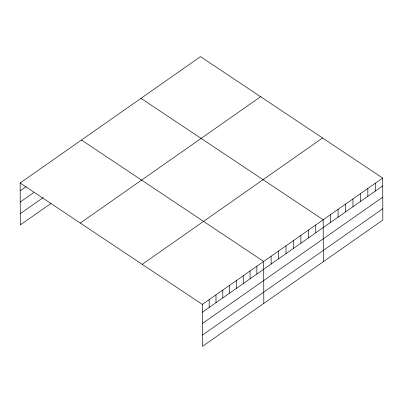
<?xml version="1.0" encoding="UTF-8"?>
<svg xmlns="http://www.w3.org/2000/svg" width="403" height="403" viewBox="0 0 403 403"><rect width="100%" height="100%" fill="white"/><g stroke="black" fill="none" stroke-linecap="round" stroke-linejoin="round"><path stroke-width="0.6" d="M50.959 203.455L20.296 224.934L20.15 182.987L200.508 56.652L382.704 178.066L382.85 220.013L202.492 346.348L202.346 304.406L382.704 178.066M20.175 190.8L26.019 186.71M20.215 202.064L33.842 192.518M20.256 213.671L43.131 197.646M80.278 223.055L260.63 96.715M142.224 264.338L322.576 137.997M202.377 312.219L382.729 185.879M202.412 323.483L382.769 197.143M202.452 335.084L382.81 208.749M140.99 98.342L323.186 219.756L323.332 261.703M81.471 140.032L263.668 261.451L263.814 303.394M20.15 182.987L202.346 304.406M375.264 183.279L375.289 191.093M367.823 188.488L367.853 196.301M360.383 193.702L360.413 201.515M352.942 198.911L352.973 206.724M345.507 204.125L345.532 211.938M338.067 209.333L338.092 217.152M330.626 214.547L330.651 222.36M315.745 224.97L315.776 232.783M308.305 230.178L308.335 237.997M300.865 235.392L300.895 243.205M293.429 240.601L293.455 248.419M285.989 245.815L286.014 253.628M278.549 251.029L278.574 258.842M271.108 256.237L271.133 264.051M256.857 266.222L256.882 274.035M250.041 270.997L250.067 278.811M243.226 275.768L243.256 283.581M236.415 280.538L236.44 288.357M229.599 285.314L229.629 293.127M222.788 290.084L222.814 297.903M215.973 294.86L216.003 302.673M209.162 299.63L209.187 307.444"/></g></svg>
